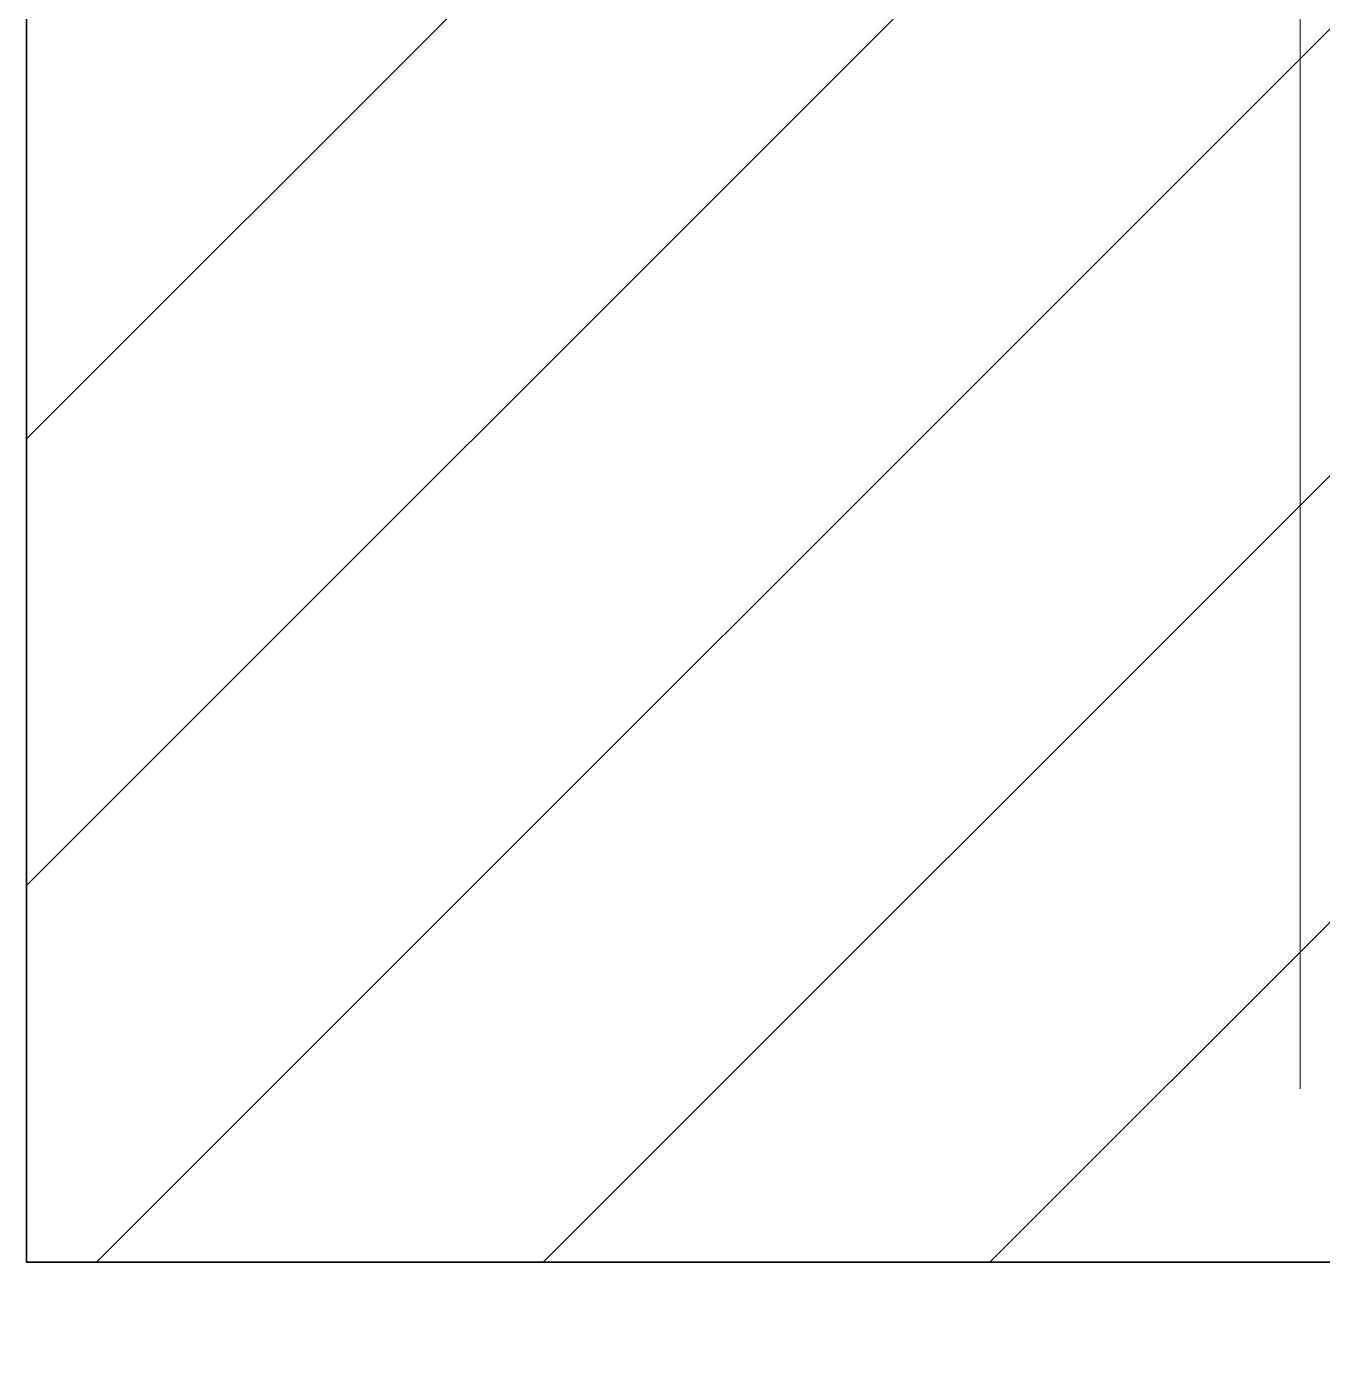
# Model space of a CAD drawing. Header units: millimetres. Extents: x -27612495 to -27487022, y 19489767 to 19649472.
# Drawn here: x -27530800.1 to -27530697.5, y 19512131.7 to 19512236.6 of the extents above; entities that cross this region are included whole.
import ezdxf
from ezdxf.enums import TextEntityAlignment as Align

# ---------------------------------------------------------------- set-up
doc = ezdxf.new("R2010")
doc.units = ezdxf.units.MM
doc.header["$MEASUREMENT"] = 0
doc.linetypes.add('DASHDOT', pattern=[1, 0.5, -0.25, 0, -0.25])
doc.layers.add('A-AXIS-TEXT', color=3, linetype='Continuous')
for name, color, linetype, lineweight in [('axies', 250, 'DASHDOT', 9), ('COLUMN HATCH', 1, 'Continuous', 0), ('COLUMNS', 5, 'Continuous', 35), ('dim', 3, 'Continuous', 9)]:
    doc.layers.add(name, color=color, linetype=linetype, lineweight=lineweight)
doc.styles.add('x-arab', font='xarb.shx')

# ---------------------------------------------------------------- blocks, each defined once
blk = doc.blocks.new('ax')
at = {"layer": 'axies', "linetype": 'DASHDOT', "lineweight": 9}
blk.add_line((12414.82754, -3388.37575), (12414.82754, -3415.36485), dxfattribs=at)
at = {"layer": 'A-AXIS-TEXT', "style": 'x-arab', "flags": 12}
for tag, p in [('1', (12409.47166, -3390.54852)), ('1', (12409.47166, -3390.54852)), ('1', (12435.6358, -3390.54852)), ('1', (12435.6358, -3390.54852)), ('2', (12409.47166, -3395.54852)), ('2', (12435.6358, -3395.54852)), ('3', (12409.47166, -3397.14852)), ('3', (12435.6358, -3397.14852)), ('4', (12409.47166, -3400.04851)), ('4', (12435.6358, -3400.04851)), ('5', (12409.47166, -3401.14852)), ('5', (12435.6358, -3401.14852)), ('6', (12409.47166, -3401.79851)), ('6', (12435.6358, -3401.79851)), ('7', (12409.47166, -3403.69852)), ('7', (12435.6358, -3403.69852)), ('8', (12409.47166, -3405.34795)), ('8', (12435.6358, -3405.34795)), ('9', (12409.47166, -3409.25172)), ('9', (12435.6358, -3409.25172)), ('10', (12409.47166, -3413.16257)), ('10', (12435.6358, -3413.16257))]:
    blk.add_attdef(tag, text='', height=0.36, dxfattribs=at).set_placement(p, align=Align.MIDDLE)

msp = doc.modelspace()

# ---------------------------------------------------------------- hatches: boundary and pattern name
at = {"layer": 'COLUMN HATCH'}
h = msp.add_hatch(dxfattribs=at)
h.set_pattern_fill('ANSI31', color=256, scale=200, angle=-360)
h.set_pattern_definition([(45, (-30975017.23, 8195130.567), (-17.67766953, 17.67766953), [])])
h.paths.add_polyline_path([(-27530250.086, 19512338.738), (-27530250.086, 19512138.738), (-27530800.086, 19512138.738), (-27530800.086, 19512338.738)])

# ---------------------------------------------------------------- linework, layer by layer
at = {"layer": 'COLUMNS', "linetype": 'ByBlock'}
msp.add_lwpolyline([(-27530250.086, 19512138.738), (-27530250.086, 19512338.738), (-27530800.086, 19512338.738), (-27530800.086, 19512138.738)], close=True, dxfattribs=at)

# ---------------------------------------------------------------- block references
at = {"layer": 'dim', "linetype": 'ByBlock', "lineweight": 30, "xscale": 1000, "yscale": 1000, "zscale": 1000}
msp.add_blockref('ax', (-39945526.836, 22914029.512), dxfattribs=at)

doc.saveas('drawing.dxf')
